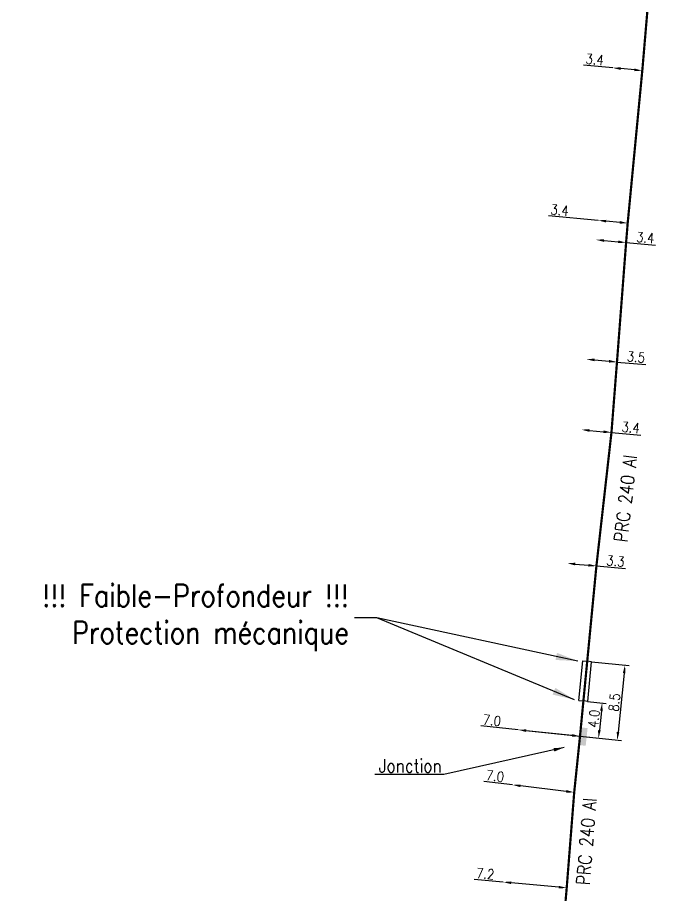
# Model space of a CAD drawing. Header units: millimetres. Extents: x 183999 to 184984, y 126000 to 127000.
# Drawn here: x 184782.5 to 184854.5, y 126403.3 to 126502.3 of the extents above; entities that cross this region are included whole.
import ezdxf
from ezdxf.enums import TextEntityAlignment as Align

# ---------------------------------------------------------------- set-up
doc = ezdxf.new("R2010")
doc.units = ezdxf.units.MM
doc.header["$PDMODE"] = 34
doc.layers.get('0').update_dxf_attribs({"linetype": 'CONTINUOUS'})
doc.layers.get('DEFPOINTS').update_dxf_attribs({"linetype": 'CONTINUOUS'})
for name, color, linetype in [('M_120', 5, 'M_ST_13'), ('M_300', 7, 'CONTINUOUS'), ('M_420', 7, 'CONTINUOUS'), ('M_900', 7, 'CONTINUOUS')]:
    doc.layers.add(name, color=color, linetype=linetype)
doc.styles.add('M_ROMANS', font='ROMANS.shx', dxfattribs={"width": 0.75})
doc.styles.get("Standard").update_dxf_attribs({"font": 'romans.shx', "width": 0.85})
doc.linetypes.add('M_ST_13', pattern='A,5,-0.3,["oo",Standard,S=1.5,R=0,X=0,Y=-0.5],-3', length=8.3)
doc.dimstyles.get("Standard").update_dxf_attribs({"dimtxt": 1.5, "dimasz": 1.2, "dimexe": 0.625, "dimexo": 0.625, "dimgap": 0.25, "dimtad": 1, "dimdec": 1, "dimzin": 0, "dimdsep": 46, "dimtxsty": 'Standard', "dimcen": -0.5, "dimadec": 0, "dimazin": 0, "dimtfac": 1, "dimtdec": 1, "dimtmove": 0, "dimatfit": 3, "dimfxl": 1, "dimtolj": 1, "dimtzin": 0, "dimarcsym": 0})

# ---------------------------------------------------------------- blocks, each defined once
blk = doc.blocks.new('*D219')
at = {"layer": 'DEFPOINTS', "color": 0, "linetype": 'Continuous'}
for p in [(184837.277, 126404.795), (184837.277, 126404.795), (184844.446, 126404.135)]:
    blk.add_point(p, dxfattribs=at)
at = {"layer": 'M_120', "color": 0, "linetype": 'Continuous', "lineweight": -2}
for p, q in [((184837.277, 126404.795), (184834.012, 126405.096)), ((184843.55, 126404.218), (184838.173, 126404.713))]:
    blk.add_line(p, q, dxfattribs=at)
at = {"layer": 'M_120', "color": 0, "linetype": 'Continuous'}
for points in [[(184838.187, 126404.862), (184838.159, 126404.563), (184837.277, 126404.795)], [(184843.564, 126404.367), (184843.536, 126404.068), (184844.446, 126404.135)]]:
    blk.add_solid(points, dxfattribs=at)
at = {"layer": 'M_120', "color": 0, "linetype": 'Continuous', "insert": (184835.265, 126405.733), "char_height": 1.125, "attachment_point": 5, "rotation": 354.74052}
blk.add_mtext('\\A1;7.2', dxfattribs=at)
blk = doc.blocks.new('*D220')
at = {"layer": 'DEFPOINTS', "color": 0, "linetype": 'Continuous'}
for p in [(184838.343, 126415.75), (184838.343, 126415.75), (184845.293, 126414.911)]:
    blk.add_point(p, dxfattribs=at)
at = {"layer": 'M_120', "color": 0, "linetype": 'Continuous', "lineweight": -2}
for p, q in [((184838.343, 126415.75), (184835.088, 126416.143)), ((184844.399, 126415.019), (184839.237, 126415.642))]:
    blk.add_line(p, q, dxfattribs=at)
at = {"layer": 'M_120', "color": 0, "linetype": 'Continuous'}
for points in [[(184839.255, 126415.791), (184839.219, 126415.493), (184838.343, 126415.75)], [(184844.417, 126415.168), (184844.381, 126414.87), (184845.293, 126414.911)]]:
    blk.add_solid(points, dxfattribs=at)
at = {"layer": 'M_120', "color": 0, "linetype": 'Continuous', "insert": (184836.359, 126416.745), "char_height": 1.125, "attachment_point": 5, "rotation": 353.11835}
blk.add_mtext('\\A1;7.0', dxfattribs=at)
blk = doc.blocks.new('*D221')
at = {"layer": 'DEFPOINTS', "color": 0, "linetype": 'Continuous'}
for p in [(184838.985, 126421.953), (184838.986, 126421.958), (184845.948, 126421.234)]:
    blk.add_point(p, dxfattribs=at)
at = {"layer": 'M_120', "color": 0, "linetype": 'Continuous', "lineweight": -2}
for p, q in [((184838.986, 126421.958), (184834.747, 126422.396)), ((184839.033, 126422.419), (184839.034, 126422.425)), ((184845.053, 126421.332), (184839.881, 126421.866)), ((184845.996, 126421.7), (184845.997, 126421.705))]:
    blk.add_line(p, q, dxfattribs=at)
at = {"layer": 'M_120', "color": 0, "linetype": 'Continuous'}
for points in [[(184839.896, 126422.015), (184839.866, 126421.717), (184838.986, 126421.958)], [(184845.069, 126421.481), (184845.038, 126421.182), (184845.949, 126421.239)]]:
    blk.add_solid(points, dxfattribs=at)
at = {"layer": 'M_120', "color": 0, "linetype": 'Continuous', "insert": (184836.007, 126423.02), "char_height": 1.125, "attachment_point": 5, "rotation": 354.1009}
blk.add_mtext('\\A1;7.0', dxfattribs=at)
blk = doc.blocks.new('*D222')
at = {"layer": 'DEFPOINTS', "color": 0, "linetype": 'Continuous'}
for p in [(184846.33, 126425.215), (184838.985, 126421.953), (184848.035, 126421.018)]:
    blk.add_point(p, dxfattribs=at)
at = {"layer": 'M_120', "color": 0, "linetype": 'Continuous', "lineweight": -2}
for p, q in [((184846.796, 126425.167), (184848.912, 126424.948)), ((184848.354, 126424.101), (184848.127, 126421.913)), ((184839.451, 126421.905), (184848.501, 126420.969))]:
    blk.add_line(p, q, dxfattribs=at)
at = {"layer": 'M_120', "color": 0, "linetype": 'Continuous'}
for points in [[(184848.204, 126424.117), (184848.503, 126424.086), (184848.446, 126424.996)], [(184847.978, 126421.928), (184848.277, 126421.897), (184848.035, 126421.018)]]:
    blk.add_solid(points, dxfattribs=at)
at = {"layer": 'M_120', "color": 0, "linetype": 'Continuous', "insert": (184847.508, 126423.213), "char_height": 1.125, "attachment_point": 5, "rotation": 84.09797}
blk.add_mtext('\\A1;4.0', dxfattribs=at)
blk = doc.blocks.new('*D223')
at = {"layer": 'DEFPOINTS', "color": 0, "linetype": 'Continuous'}
for p in [(184844.511, 126440.74), (184844.511, 126440.74), (184847.797, 126440.438)]:
    blk.add_point(p, dxfattribs=at)
at = {"layer": 'M_120', "color": 0, "linetype": 'Continuous', "lineweight": -2}
for p, q in [((184845.407, 126440.658), (184846.901, 126440.521)), ((184847.797, 126440.438), (184851.062, 126440.138))]:
    blk.add_line(p, q, dxfattribs=at)
at = {"layer": 'M_120', "color": 0, "linetype": 'Continuous'}
for points in [[(184845.421, 126440.807), (184845.393, 126440.509), (184844.511, 126440.74)], [(184846.914, 126440.67), (184846.887, 126440.371), (184847.797, 126440.438)]]:
    blk.add_solid(points, dxfattribs=at)
at = {"layer": 'M_120', "color": 0, "linetype": 'Continuous', "insert": (184849.946, 126440.994), "char_height": 1.125, "attachment_point": 5, "rotation": 354.75184}
blk.add_mtext('\\A1;3.3', dxfattribs=at)
blk = doc.blocks.new('*D224')
at = {"layer": 'DEFPOINTS', "color": 0, "linetype": 'Continuous'}
for p in [(184846.11, 126455.807), (184846.11, 126455.807), (184849.496, 126455.496)]:
    blk.add_point(p, dxfattribs=at)
at = {"layer": 'M_120', "color": 0, "linetype": 'Continuous', "lineweight": -2}
for p, q in [((184847.006, 126455.725), (184848.599, 126455.579)), ((184849.496, 126455.496), (184852.806, 126455.192))]:
    blk.add_line(p, q, dxfattribs=at)
at = {"layer": 'M_120', "color": 0, "linetype": 'Continuous'}
for points in [[(184847.02, 126455.874), (184846.992, 126455.576), (184846.11, 126455.807)], [(184848.613, 126455.728), (184848.586, 126455.429), (184849.496, 126455.496)]]:
    blk.add_solid(points, dxfattribs=at)
at = {"layer": 'M_120', "color": 0, "linetype": 'Continuous', "insert": (184851.667, 126456.05), "char_height": 1.125, "attachment_point": 5, "rotation": 354.75184}
blk.add_mtext('\\A1;3.4', dxfattribs=at)
blk = doc.blocks.new('*D225')
at = {"layer": 'DEFPOINTS', "color": 0, "linetype": 'Continuous'}
for p in [(184846.681, 126463.757), (184846.681, 126463.757), (184850.117, 126463.441)]:
    blk.add_point(p, dxfattribs=at)
at = {"layer": 'M_120', "color": 0, "linetype": 'Continuous', "lineweight": -2}
for p, q in [((184847.578, 126463.675), (184849.221, 126463.524)), ((184850.117, 126463.441), (184853.382, 126463.142))]:
    blk.add_line(p, q, dxfattribs=at)
at = {"layer": 'M_120', "color": 0, "linetype": 'Continuous'}
for points in [[(184847.591, 126463.824), (184847.564, 126463.525), (184846.681, 126463.757)], [(184849.234, 126463.673), (184849.207, 126463.374), (184850.117, 126463.441)]]:
    blk.add_solid(points, dxfattribs=at)
at = {"layer": 'M_120', "color": 0, "linetype": 'Continuous', "insert": (184852.266, 126463.997), "char_height": 1.125, "attachment_point": 5, "rotation": 354.75184}
blk.add_mtext('\\A1;3.5', dxfattribs=at)
blk = doc.blocks.new('*D226')
at = {"layer": 'DEFPOINTS', "color": 0, "linetype": 'Continuous'}
for p in [(184847.762, 126477.223), (184847.762, 126477.223), (184851.147, 126476.912)]:
    blk.add_point(p, dxfattribs=at)
at = {"layer": 'M_120', "color": 0, "linetype": 'Continuous', "lineweight": -2}
for p, q in [((184848.658, 126477.14), (184850.251, 126476.994)), ((184851.147, 126476.912), (184854.458, 126476.608))]:
    blk.add_line(p, q, dxfattribs=at)
at = {"layer": 'M_120', "color": 0, "linetype": 'Continuous'}
for points in [[(184848.672, 126477.29), (184848.644, 126476.991), (184847.762, 126477.223)], [(184850.265, 126477.143), (184850.237, 126476.845), (184851.147, 126476.912)]]:
    blk.add_solid(points, dxfattribs=at)
at = {"layer": 'M_120', "color": 0, "linetype": 'Continuous', "insert": (184853.319, 126477.465), "char_height": 1.125, "attachment_point": 5, "rotation": 354.75184}
blk.add_mtext('\\A1;3.4', dxfattribs=at)
blk = doc.blocks.new('*D227')
at = {"layer": 'DEFPOINTS', "color": 0, "linetype": 'Continuous'}
for p in [(184847.99, 126479.411), (184847.99, 126479.411), (184851.326, 126479.105)]:
    blk.add_point(p, dxfattribs=at)
at = {"layer": 'M_120', "color": 0, "linetype": 'Continuous', "lineweight": -2}
for p, q in [((184847.99, 126479.411), (184842.374, 126479.927)), ((184850.43, 126479.187), (184848.887, 126479.329))]:
    blk.add_line(p, q, dxfattribs=at)
at = {"layer": 'M_120', "color": 0, "linetype": 'Continuous'}
for points in [[(184848.9, 126479.478), (184848.873, 126479.179), (184847.99, 126479.411)], [(184850.444, 126479.336), (184850.416, 126479.038), (184851.326, 126479.105)]]:
    blk.add_solid(points, dxfattribs=at)
at = {"layer": 'M_120', "color": 0, "linetype": 'Continuous', "insert": (184843.649, 126480.563), "char_height": 1.125, "attachment_point": 5, "rotation": 354.75184}
blk.add_mtext('\\A1;3.4', dxfattribs=at)
blk = doc.blocks.new('*D228')
at = {"layer": 'DEFPOINTS', "color": 0, "linetype": 'Continuous'}
for p in [(184849.639, 126496.613), (184849.639, 126496.613), (184852.974, 126496.304)]:
    blk.add_point(p, dxfattribs=at)
at = {"layer": 'M_120', "color": 0, "linetype": 'Continuous', "lineweight": -2}
for p, q in [((184849.639, 126496.613), (184846.329, 126496.919)), ((184852.078, 126496.387), (184850.535, 126496.53))]:
    blk.add_line(p, q, dxfattribs=at)
at = {"layer": 'M_120', "color": 0, "linetype": 'Continuous'}
for points in [[(184850.549, 126496.679), (184850.521, 126496.38), (184849.639, 126496.613)], [(184852.092, 126496.536), (184852.064, 126496.237), (184852.974, 126496.304)]]:
    blk.add_solid(points, dxfattribs=at)
at = {"layer": 'M_120', "color": 0, "linetype": 'Continuous', "insert": (184847.605, 126497.554), "char_height": 1.125, "attachment_point": 5, "rotation": 354.70889}
blk.add_mtext('\\A1;3.4', dxfattribs=at)
blk = doc.blocks.new('*D245')
at = {"layer": 'DEFPOINTS', "color": 0, "linetype": 'Continuous'}
for p in [(184846.761, 126429.695), (184838.985, 126421.953), (184850.146, 126420.799)]:
    blk.add_point(p, dxfattribs=at)
at = {"layer": 'M_120', "color": 0, "linetype": 'Continuous', "lineweight": -2}
for p, q in [((184847.228, 126429.646), (184851.487, 126429.206)), ((184850.928, 126428.359), (184850.239, 126421.695)), ((184839.451, 126421.905), (184850.613, 126420.751))]:
    blk.add_line(p, q, dxfattribs=at)
at = {"layer": 'M_120', "color": 0, "linetype": 'Continuous'}
for points in [[(184850.779, 126428.375), (184851.077, 126428.344), (184851.021, 126429.254)], [(184850.09, 126421.71), (184850.388, 126421.679), (184850.146, 126420.799)]]:
    blk.add_solid(points, dxfattribs=at)
at = {"layer": 'M_120', "color": 0, "linetype": 'Continuous', "insert": (184849.833, 126425.058), "char_height": 1.125, "attachment_point": 5, "rotation": 84.09797}
blk.add_mtext('\\A1;8.5', dxfattribs=at)
blk = doc.blocks.new('M_300_03')
at = {"color": 0, "linetype": 'Continuous'}
blk.add_solid([(-1, 0.75), (-1, 0), (1, 0.75), (1, 0)], dxfattribs=at)
at = {"color": 0, "linetype": 'Continuous', "style": 'M_ROMANS', "width": 0.75, "flags": 3}
for tag, p in [('DEF_LEG', (0, -4.625)), ('DEF_COUP', (0, -7.125)), ('DEF_TYPE', (0, -9.625))]:
    blk.add_attdef(tag, text='', height=1.2, dxfattribs=at).set_placement(p, align=Align.MIDDLE)

msp = doc.modelspace()

# ---------------------------------------------------------------- linework, layer by layer
at = {"layer": 'M_120'}
msp.add_lwpolyline([(184853.815, 126506.186, 0.25, 0.25, 0), (184852.974, 126496.304, 0.25, 0.25, 0), (184851.326, 126479.105, 0.25, 0.25, 0), (184851.147, 126476.912, 0.25, 0.25, 0), (184850.117, 126463.441, 0.25, 0.25, 0), (184849.496, 126455.496, 0.25, 0.25, 0), (184847.797, 126440.438, 0.25, 0.25, 0), (184846.761, 126429.695, 0.25, 0.25, 0), (184846.33, 126425.215, 0.25, 0.25, 0), (184845.946, 126421.234, 0.25, 0.25, 0), (184845.293, 126414.911, 0.25, 0.25, 0), (184844.446, 126404.135, 0.25, 0.25, 0), (184843.981, 126398.717, 0.25, 0.25, 0)], format="xyseb", dxfattribs=at)
at = {"layer": 'M_420', "color": 7, "linetype": 'CONTINUOUS'}
for p, q in [((184845.832, 126425.263), (184846.264, 126429.743)), ((184846.264, 126429.743), (184846.761, 126429.695)), ((184847.259, 126429.647), (184846.761, 126429.695)), ((184846.827, 126425.167), (184847.259, 126429.647)), ((184845.832, 126425.263), (184846.33, 126425.215)), ((184846.827, 126425.167), (184846.33, 126425.215))]:
    msp.add_line(p, q, dxfattribs=at)

# ---------------------------------------------------------------- block references
at = {"layer": 'M_300', "rotation": 264.0033488151419}
msp.add_blockref('M_300_03', (184845.948, 126421.234), dxfattribs=at)

# ---------------------------------------------------------------- texts
at = {"layer": 'M_120', "width": 0.85}
for rotation, p in [(83.5635, (184851.081, 126448.061)), (85.50802, (184846.675, 126409.386))]:
    msp.add_text('PRC 240 Al', height=1.5, rotation=rotation, dxfattribs=at).set_placement(p, align=Align.MIDDLE)
at = {"layer": 'M_300', "insert": (184830.343, 126417.916), "char_height": 1.5, "attachment_point": 6}
msp.add_mtext('Jonction', dxfattribs=at)
at = {"layer": 'M_900', "insert": (184819.888, 126434.595), "char_height": 2.5, "attachment_point": 6}
msp.add_mtext('!!! Faible-Profondeur !!!\\PProtection mécanique', dxfattribs=at)

# ---------------------------------------------------------------- dimensions: what is measured, and where the dimension line sits
at = {"layer": 'M_120', "linetype": 'Continuous'}
for base, p1, p2, angle, picture, middle in [((184849.6386, 126496.6126), (184852.97433, 126496.30368), (184849.6386, 126496.6126), 354.70889, '*D228', (184847.53555, 126496.80737)), ((184847.99, 126479.411), (184851.326, 126479.105), (184847.99, 126479.411), 354.75184, '*D227', (184843.581, 126479.816)), ((184847.762, 126477.223), (184851.147, 126476.912), (184847.762, 126477.223), 354.75184, '*D226', (184853.251, 126476.719)), ((184846.681, 126463.757), (184850.117, 126463.441), (184846.681, 126463.757), 354.75184, '*D225', (184852.197, 126463.25)), ((184846.11, 126455.807), (184849.496, 126455.496), (184846.11, 126455.807), 354.75184, '*D224', (184851.599, 126455.303)), ((184844.511, 126440.74), (184847.797, 126440.438), (184844.511, 126440.74), 354.75184, '*D223', (184849.877, 126440.247)), ((184850.146, 126420.799), (184846.761, 126429.695), (184838.985, 126421.953), 84.09797, '*D245', (184850.579, 126424.98)), ((184848.035, 126421.018), (184846.33, 126425.215), (184838.985, 126421.953), 84.09797, '*D222', (184848.254, 126423.136)), ((184838.986, 126421.958), (184845.948, 126421.234), (184838.985, 126421.953), 354.1009, '*D221', (184835.93, 126422.274)), ((184838.343, 126415.75), (184845.293, 126414.911), (184838.343, 126415.75), 353.11835, '*D220', (184836.269, 126416)), ((184837.277, 126404.795), (184844.446, 126404.135), (184837.277, 126404.795), 354.74052, '*D219', (184835.196, 126404.987))]:
    dim = msp.add_linear_dim(base=base, p1=p1, p2=p2, angle=angle, dimstyle='Standard', override={"dimscale": 0.75}, dxfattribs=at)
    dim.commit()
    dim.dimension.update_dxf_attribs({"geometry": picture, "text_midpoint": middle, "dimtype": 160})

# ---------------------------------------------------------------- leaders
at = {"layer": 'M_300', "annotation_type": 0, "has_hookline": 1, "hookline_direction": 1, "text_width": 7.529}
msp.add_leader([(184844.17, 126419.968), (184830.593, 126416.916)], dimstyle='Standard', dxfattribs=at)
at = {"layer": 'M_900', "annotation_type": 0, "has_hookline": 1, "hookline_direction": 1, "text_width": 38.655}
msp.add_leader([(184845.314, 126425.357), (184823.018, 126434.595), (184820.518, 126434.595)], dimstyle='Standard', override={"dimasz": 2.5, "dimgap": -0.63, "dimtad": 0}, dxfattribs=at)
at = {"layer": 'M_900'}
msp.add_leader([(184845.71, 126429.714), (184823.018, 126434.595)], dimstyle='Standard', override={"dimasz": 2.5, "dimgap": -0.63, "dimtad": 0}, dxfattribs=at)

doc.saveas('drawing.dxf')
